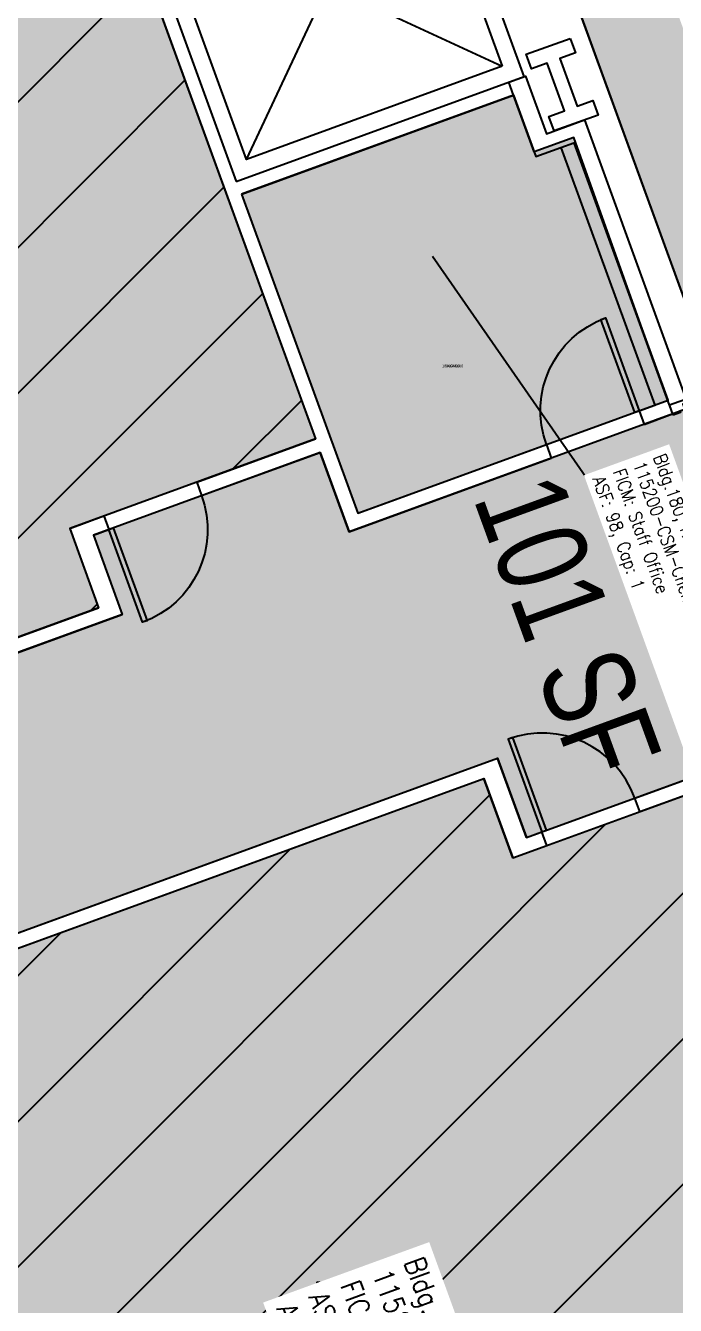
# Model space of a CAD drawing. Header units: inches. Extents: x 69211986 to 69217824, y 27675426 to 27678928.
# Drawn here: x 69214438.8 to 69214675.6, y 27677485 to 27677951.2 of the extents above; entities that cross this region are included whole.
import ezdxf
from ezdxf.enums import TextEntityAlignment as Align

# ---------------------------------------------------------------- set-up
doc = ezdxf.new("R2010")
doc.units = ezdxf.units.IN
doc.header["$LTSCALE"] = 0.25
doc.header["$MEASUREMENT"] = 0
doc.layers.get('0').update_dxf_attribs({"linetype": 'CONTINUOUS'})
for name, color, linetype in [('A-DOOR', 2, 'CONTINUOUS'), ('A-GLAZ', 1, 'CONTINUOUS'), ('A-IDEN-RNUM', 7, 'CONTINUOUS'), ('A-IDEN-SNUM', 4, 'CONTINUOUS'), ('A-IDEN-VNUM', 4, 'CONTINUOUS'), ('A-WALL', 5, 'CONTINUOUS'), ('AREA-ASSIGN', 7, 'CONTINUOUS'), ('AREA-TEXT', 3, 'CONTINUOUS'), ('Rooms-Capacity', 4, 'CONTINUOUS'), ('Rooms-Category-Color', 7, 'CONTINUOUS'), ('Rooms-College-Color', 7, 'CONTINUOUS'), ('Rooms-Department-Color', 7, 'CONTINUOUS'), ('Rooms-Division-Color', 7, 'CONTINUOUS'), ('Rooms-Information', 7, 'CONTINUOUS')]:
    doc.layers.add(name, color=color, linetype=linetype)
doc.styles.add('CP_AREA', font='arial.ttf', dxfattribs={"height": 15})
doc.styles.add('CP_ROOMSNUMBER', font='arial.ttf', dxfattribs={"height": 1})
doc.styles.add('ROOMVNUMBER', font='simplex.shx', dxfattribs={"width": 0.85})
pattern_1 = [(45, (0, 0), (-26.516504294, 26.516504294), [])]

# ---------------------------------------------------------------- blocks, each defined once
blk = doc.blocks.new('Z08D36')
at = {"linetype": 'Continuous', "lineweight": -3}
blk.add_lwpolyline([(-18, 0), (-16.25, 0), (-16.25, 36), (-18, 36)], close=True, dxfattribs=at)
blk.add_arc((-18, 0), 36, 0, 90)

msp = doc.modelspace()

# ---------------------------------------------------------------- hatches: boundary and pattern name
at = {"layer": 'Rooms-Capacity'}
h = msp.add_hatch(dxfattribs=at)
h.set_pattern_fill('ANSI31', color=256, scale=300, style=0)
h.set_pattern_definition(pattern_1)
h.paths.add_polyline_path([(69214401.31, 27678102.56), (69214430.62, 27678113.22), (69214544.38, 27677800.65), (69214454.88, 27677768.08), (69214465.39, 27677739.18), (69214338.89, 27677693.14), (69214328.37, 27677722.04), (69214291.72, 27677708.7), (69214302.24, 27677679.8), (69214234.58, 27677655.17), (69214224.07, 27677684.07), (69214134.91, 27677651.62), (69214021.15, 27677964.18), (69214025.08, 27677965.61), (69214026.96, 27677966.3), (69214094.97, 27677991.06), (69214096.85, 27677991.74), (69214179.37, 27678021.77), (69214190.14, 27677992.17), (69214223.97, 27678004.49), (69214213.2, 27678034.09), (69214295.42, 27678064.02), (69214297.59, 27678064.81), (69214399.43, 27678101.87), (69214401.31, 27678102.55)])
h = msp.add_hatch(dxfattribs=at)
h.set_pattern_fill('ANSI31', color=256, scale=300, style=0)
h.set_pattern_definition(pattern_1)
h.paths.add_polyline_path([(69214721.27, 27677683.07), (69214823.23, 27677402.92), (69214808.79, 27677397.66), (69214819.56, 27677368.06), (69214753.96, 27677344.18), (69214751.91, 27677349.82), (69214612.48, 27677299.07), (69214614.53, 27677293.43), (69214584.64, 27677282.55), (69214582.93, 27677281.93), (69214514.92, 27677257.18), (69214513.22, 27677256.56), (69214498.19, 27677251.09), (69214487.41, 27677280.69), (69214453.58, 27677268.38), (69214464.36, 27677238.78), (69214415.49, 27677220.99), (69214413.85, 27677220.39), (69214379.61, 27677207.93), (69214377.9, 27677207.31), (69214365.34, 27677202.73), (69214251.57, 27677515.3), (69214384.42, 27677563.66), (69214373.91, 27677592.55), (69214605.77, 27677676.94), (69214616.29, 27677648.05), (69214705.8, 27677680.63), (69214706.82, 27677677.81)])
at = {"layer": 'Rooms-Category-Color', "true_color": 0xadadad}
for points in [[(69214554.66, 27678128.04), (69214616.44, 27677958.3), (69214637.11, 27677965.83), (69214688.07, 27677825.82), (69214747.98, 27677847.62), (69214727.2, 27677904.7), (69214766.78, 27677919.1), (69214738.74, 27677996.17), (69214675.9, 27677973.29), (69214673.76, 27677979.17), (69214730.14, 27677999.69), (69214664.47, 27678180.11), (69214571.44, 27678146.25), (69214575.35, 27678135.58)], [(69214715.24, 27677718.65), (69214715.79, 27677717.12), (69214762.1, 27677733.98), (69214760.35, 27677738.79), (69214964.12, 27677812.96), (69214968.23, 27677801.63), (69214964.12, 27677812.96), (69214931.28, 27677903.16), (69214927.18, 27677914.44), (69214931.28, 27677903.16), (69214835.44, 27677868.27), (69214813.03, 27677929.82), (69214803.99, 27677926.53), (69214745.26, 27677905.15), (69214734.15, 27677900.95), (69214756.5, 27677839.55), (69214727.52, 27677829), (69214725.76, 27677833.82), (69214679.45, 27677816.96), (69214680.01, 27677815.44), (69214678.83, 27677815.01), (69214680.03, 27677811.72), (69214556.7, 27677766.83), (69214546.18, 27677795.72), (69214463.49, 27677765.63), (69214474, 27677736.73), (69214231.44, 27677648.45), (69214220.93, 27677677.34), (69214048.4, 27677614.55), (69214058.92, 27677585.65), (69213859.68, 27677513.14), (69213849.16, 27677542.03), (69213693.19, 27677485.26), (69213703.71, 27677456.37), (69213431.88, 27677357.43), (69213421.37, 27677386.33), (69213338.67, 27677356.23), (69213349.19, 27677327.33), (69213062.23, 27677222.89), (69213051.71, 27677251.79), (69212967.14, 27677221), (69212977.66, 27677192.11), (69212825.84, 27677136.85), (69212858.67, 27677046.64), (69213055.25, 27677118.19), (69213065.76, 27677089.29), (69213148.46, 27677119.39), (69213137.94, 27677148.28), (69213306.5, 27677209.63), (69213317.01, 27677180.74), (69213401.59, 27677211.52), (69213391.07, 27677240.42), (69213528.85, 27677290.56), (69213539.37, 27677261.67), (69213598.92, 27677283.34), (69213638.39, 27677297.71), (69213627.87, 27677326.6), (69213900.38, 27677425.79), (69213910.9, 27677396.89), (69213995.47, 27677427.68), (69213984.95, 27677456.57), (69214141.53, 27677513.56), (69214152.05, 27677484.66), (69214348.8, 27677556.28), (69214338.28, 27677585.17), (69214610.79, 27677684.36), (69214621.31, 27677655.46), (69214704, 27677685.56), (69214693.48, 27677714.45), (69214712.86, 27677721.51), (69214714.06, 27677718.22)]]:
    msp.add_hatch(color=253, dxfattribs=at).paths.add_polyline_path(points)
at = {"layer": 'Rooms-Category-Color', "true_color": 0xe3f498}
for points in [[(69214401.31, 27678102.56), (69214430.62, 27678113.22), (69214544.38, 27677800.65), (69214454.88, 27677768.08), (69214465.39, 27677739.18), (69214338.89, 27677693.14), (69214328.37, 27677722.04), (69214291.72, 27677708.7), (69214302.24, 27677679.8), (69214234.58, 27677655.17), (69214224.07, 27677684.07), (69214134.91, 27677651.62), (69214021.15, 27677964.18), (69214025.08, 27677965.61), (69214026.96, 27677966.3), (69214094.97, 27677991.06), (69214096.85, 27677991.74), (69214179.37, 27678021.77), (69214190.14, 27677992.17), (69214223.97, 27678004.49), (69214213.2, 27678034.09), (69214295.42, 27678064.02), (69214297.59, 27678064.81), (69214399.43, 27678101.87), (69214401.31, 27678102.55)], [(69214721.27, 27677683.07), (69214823.23, 27677402.92), (69214808.79, 27677397.66), (69214819.56, 27677368.06), (69214753.96, 27677344.18), (69214751.91, 27677349.82), (69214612.48, 27677299.07), (69214614.53, 27677293.43), (69214584.64, 27677282.55), (69214582.93, 27677281.93), (69214514.92, 27677257.18), (69214513.22, 27677256.56), (69214498.19, 27677251.09), (69214487.41, 27677280.69), (69214453.58, 27677268.38), (69214464.36, 27677238.78), (69214415.49, 27677220.99), (69214413.85, 27677220.39), (69214379.61, 27677207.93), (69214377.9, 27677207.31), (69214365.34, 27677202.73), (69214251.57, 27677515.3), (69214384.42, 27677563.66), (69214373.91, 27677592.55), (69214605.77, 27677676.94), (69214616.29, 27677648.05), (69214705.8, 27677680.63), (69214706.82, 27677677.81)]]:
    msp.add_hatch(color=61, dxfattribs=at).paths.add_polyline_path(points)
at = {"layer": 'Rooms-Category-Color', "true_color": 0xfa9ba3}
msp.add_hatch(color=241, dxfattribs=at).paths.add_polyline_path([(69214517.51, 27677889.84), (69214559.83, 27677773.56), (69214560.19, 27677773.68), (69214672.95, 27677814.72), (69214663.46, 27677840.8), (69214638.5, 27677910.47), (69214624.05, 27677905.21), (69214616.53, 27677925.88)])
at = {"layer": 'Rooms-College-Color', "true_color": 0xadadad}
for points in [[(69214554.66, 27678128.04), (69214616.44, 27677958.3), (69214637.11, 27677965.83), (69214688.07, 27677825.82), (69214747.98, 27677847.62), (69214727.2, 27677904.7), (69214766.78, 27677919.1), (69214738.74, 27677996.17), (69214675.9, 27677973.29), (69214673.76, 27677979.17), (69214730.14, 27677999.69), (69214664.47, 27678180.11), (69214571.44, 27678146.25), (69214575.35, 27678135.58)], [(69214715.24, 27677718.65), (69214715.79, 27677717.12), (69214762.1, 27677733.98), (69214760.35, 27677738.79), (69214964.12, 27677812.96), (69214968.23, 27677801.63), (69214964.12, 27677812.96), (69214931.28, 27677903.16), (69214927.18, 27677914.44), (69214931.28, 27677903.16), (69214835.44, 27677868.27), (69214813.03, 27677929.82), (69214803.99, 27677926.53), (69214745.26, 27677905.15), (69214734.15, 27677900.95), (69214756.5, 27677839.55), (69214727.52, 27677829), (69214725.76, 27677833.82), (69214679.45, 27677816.96), (69214680.01, 27677815.44), (69214678.83, 27677815.01), (69214680.03, 27677811.72), (69214556.7, 27677766.83), (69214546.18, 27677795.72), (69214463.49, 27677765.63), (69214474, 27677736.73), (69214231.44, 27677648.45), (69214220.93, 27677677.34), (69214048.4, 27677614.55), (69214058.92, 27677585.65), (69213859.68, 27677513.14), (69213849.16, 27677542.03), (69213693.19, 27677485.26), (69213703.71, 27677456.37), (69213431.88, 27677357.43), (69213421.37, 27677386.33), (69213338.67, 27677356.23), (69213349.19, 27677327.33), (69213062.23, 27677222.89), (69213051.71, 27677251.79), (69212967.14, 27677221), (69212977.66, 27677192.11), (69212825.84, 27677136.85), (69212858.67, 27677046.64), (69213055.25, 27677118.19), (69213065.76, 27677089.29), (69213148.46, 27677119.39), (69213137.94, 27677148.28), (69213306.5, 27677209.63), (69213317.01, 27677180.74), (69213401.59, 27677211.52), (69213391.07, 27677240.42), (69213528.85, 27677290.56), (69213539.37, 27677261.67), (69213598.92, 27677283.34), (69213638.39, 27677297.71), (69213627.87, 27677326.6), (69213900.38, 27677425.79), (69213910.9, 27677396.89), (69213995.47, 27677427.68), (69213984.95, 27677456.57), (69214141.53, 27677513.56), (69214152.05, 27677484.66), (69214348.8, 27677556.28), (69214338.28, 27677585.17), (69214610.79, 27677684.36), (69214621.31, 27677655.46), (69214704, 27677685.56), (69214693.48, 27677714.45), (69214712.86, 27677721.51), (69214714.06, 27677718.22)]]:
    msp.add_hatch(color=253, dxfattribs=at).paths.add_polyline_path(points)
at = {"layer": 'Rooms-College-Color', "true_color": 0xffe090}
for points in [[(69214401.31, 27678102.56), (69214430.62, 27678113.22), (69214544.38, 27677800.65), (69214454.88, 27677768.08), (69214465.39, 27677739.18), (69214338.89, 27677693.14), (69214328.37, 27677722.04), (69214291.72, 27677708.7), (69214302.24, 27677679.8), (69214234.58, 27677655.17), (69214224.07, 27677684.07), (69214134.91, 27677651.62), (69214021.15, 27677964.18), (69214025.08, 27677965.61), (69214026.96, 27677966.3), (69214094.97, 27677991.06), (69214096.85, 27677991.74), (69214179.37, 27678021.77), (69214190.14, 27677992.17), (69214223.97, 27678004.49), (69214213.2, 27678034.09), (69214295.42, 27678064.02), (69214297.59, 27678064.81), (69214399.43, 27678101.87), (69214401.31, 27678102.55)], [(69214517.51, 27677889.84), (69214559.83, 27677773.56), (69214560.19, 27677773.68), (69214672.95, 27677814.72), (69214663.46, 27677840.8), (69214638.5, 27677910.47), (69214624.05, 27677905.21), (69214616.53, 27677925.88)], [(69214721.27, 27677683.07), (69214823.23, 27677402.92), (69214808.79, 27677397.66), (69214819.56, 27677368.06), (69214753.96, 27677344.18), (69214751.91, 27677349.82), (69214612.48, 27677299.07), (69214614.53, 27677293.43), (69214584.64, 27677282.55), (69214582.93, 27677281.93), (69214514.92, 27677257.18), (69214513.22, 27677256.56), (69214498.19, 27677251.09), (69214487.41, 27677280.69), (69214453.58, 27677268.38), (69214464.36, 27677238.78), (69214415.49, 27677220.99), (69214413.85, 27677220.39), (69214379.61, 27677207.93), (69214377.9, 27677207.31), (69214365.34, 27677202.73), (69214251.57, 27677515.3), (69214384.42, 27677563.66), (69214373.91, 27677592.55), (69214605.77, 27677676.94), (69214616.29, 27677648.05), (69214705.8, 27677680.63), (69214706.82, 27677677.81)]]:
    msp.add_hatch(color=41, dxfattribs=at).paths.add_polyline_path(points)
at = {"layer": 'Rooms-Department-Color', "true_color": 0xacacac}
for points in [[(69214554.66, 27678128.04), (69214616.44, 27677958.3), (69214637.11, 27677965.83), (69214688.07, 27677825.82), (69214747.98, 27677847.62), (69214727.2, 27677904.7), (69214766.78, 27677919.1), (69214738.74, 27677996.17), (69214675.9, 27677973.29), (69214673.76, 27677979.17), (69214730.14, 27677999.69), (69214664.47, 27678180.11), (69214571.44, 27678146.25), (69214575.35, 27678135.58)], [(69214715.24, 27677718.65), (69214715.79, 27677717.12), (69214762.1, 27677733.98), (69214760.35, 27677738.79), (69214964.12, 27677812.96), (69214968.23, 27677801.63), (69214964.12, 27677812.96), (69214931.28, 27677903.16), (69214927.18, 27677914.44), (69214931.28, 27677903.16), (69214835.44, 27677868.27), (69214813.03, 27677929.82), (69214803.99, 27677926.53), (69214745.26, 27677905.15), (69214734.15, 27677900.95), (69214756.5, 27677839.55), (69214727.52, 27677829), (69214725.76, 27677833.82), (69214679.45, 27677816.96), (69214680.01, 27677815.44), (69214678.83, 27677815.01), (69214680.03, 27677811.72), (69214556.7, 27677766.83), (69214546.18, 27677795.72), (69214463.49, 27677765.63), (69214474, 27677736.73), (69214231.44, 27677648.45), (69214220.93, 27677677.34), (69214048.4, 27677614.55), (69214058.92, 27677585.65), (69213859.68, 27677513.14), (69213849.16, 27677542.03), (69213693.19, 27677485.26), (69213703.71, 27677456.37), (69213431.88, 27677357.43), (69213421.37, 27677386.33), (69213338.67, 27677356.23), (69213349.19, 27677327.33), (69213062.23, 27677222.89), (69213051.71, 27677251.79), (69212967.14, 27677221), (69212977.66, 27677192.11), (69212825.84, 27677136.85), (69212858.67, 27677046.64), (69213055.25, 27677118.19), (69213065.76, 27677089.29), (69213148.46, 27677119.39), (69213137.94, 27677148.28), (69213306.5, 27677209.63), (69213317.01, 27677180.74), (69213401.59, 27677211.52), (69213391.07, 27677240.42), (69213528.85, 27677290.56), (69213539.37, 27677261.67), (69213598.92, 27677283.34), (69213638.39, 27677297.71), (69213627.87, 27677326.6), (69213900.38, 27677425.79), (69213910.9, 27677396.89), (69213995.47, 27677427.68), (69213984.95, 27677456.57), (69214141.53, 27677513.56), (69214152.05, 27677484.66), (69214348.8, 27677556.28), (69214338.28, 27677585.17), (69214610.79, 27677684.36), (69214621.31, 27677655.46), (69214704, 27677685.56), (69214693.48, 27677714.45), (69214712.86, 27677721.51), (69214714.06, 27677718.22)]]:
    msp.add_hatch(color=253, dxfattribs=at).paths.add_polyline_path(points)
at = {"layer": 'Rooms-Department-Color', "true_color": 0xffe090}
for points in [[(69214401.31, 27678102.56), (69214430.62, 27678113.22), (69214544.38, 27677800.65), (69214454.88, 27677768.08), (69214465.39, 27677739.18), (69214338.89, 27677693.14), (69214328.37, 27677722.04), (69214291.72, 27677708.7), (69214302.24, 27677679.8), (69214234.58, 27677655.17), (69214224.07, 27677684.07), (69214134.91, 27677651.62), (69214021.15, 27677964.18), (69214025.08, 27677965.61), (69214026.96, 27677966.3), (69214094.97, 27677991.06), (69214096.85, 27677991.74), (69214179.37, 27678021.77), (69214190.14, 27677992.17), (69214223.97, 27678004.49), (69214213.2, 27678034.09), (69214295.42, 27678064.02), (69214297.59, 27678064.81), (69214399.43, 27678101.87), (69214401.31, 27678102.55)], [(69214517.51, 27677889.84), (69214559.83, 27677773.56), (69214560.19, 27677773.68), (69214672.95, 27677814.72), (69214663.46, 27677840.8), (69214638.5, 27677910.47), (69214624.05, 27677905.21), (69214616.53, 27677925.88)], [(69214721.27, 27677683.07), (69214823.23, 27677402.92), (69214808.79, 27677397.66), (69214819.56, 27677368.06), (69214753.96, 27677344.18), (69214751.91, 27677349.82), (69214612.48, 27677299.07), (69214614.53, 27677293.43), (69214584.64, 27677282.55), (69214582.93, 27677281.93), (69214514.92, 27677257.18), (69214513.22, 27677256.56), (69214498.19, 27677251.09), (69214487.41, 27677280.69), (69214453.58, 27677268.38), (69214464.36, 27677238.78), (69214415.49, 27677220.99), (69214413.85, 27677220.39), (69214379.61, 27677207.93), (69214377.9, 27677207.31), (69214365.34, 27677202.73), (69214251.57, 27677515.3), (69214384.42, 27677563.66), (69214373.91, 27677592.55), (69214605.77, 27677676.94), (69214616.29, 27677648.05), (69214705.8, 27677680.63), (69214706.82, 27677677.81)]]:
    msp.add_hatch(color=41, dxfattribs=at).paths.add_polyline_path(points)
at = {"layer": 'Rooms-Division-Color', "true_color": 0xadadad}
for points in [[(69214554.66, 27678128.04), (69214616.44, 27677958.3), (69214637.11, 27677965.83), (69214688.07, 27677825.82), (69214747.98, 27677847.62), (69214727.2, 27677904.7), (69214766.78, 27677919.1), (69214738.74, 27677996.17), (69214675.9, 27677973.29), (69214673.76, 27677979.17), (69214730.14, 27677999.69), (69214664.47, 27678180.11), (69214571.44, 27678146.25), (69214575.35, 27678135.58)], [(69214715.24, 27677718.65), (69214715.79, 27677717.12), (69214762.1, 27677733.98), (69214760.35, 27677738.79), (69214964.12, 27677812.96), (69214968.23, 27677801.63), (69214964.12, 27677812.96), (69214931.28, 27677903.16), (69214927.18, 27677914.44), (69214931.28, 27677903.16), (69214835.44, 27677868.27), (69214813.03, 27677929.82), (69214803.99, 27677926.53), (69214745.26, 27677905.15), (69214734.15, 27677900.95), (69214756.5, 27677839.55), (69214727.52, 27677829), (69214725.76, 27677833.82), (69214679.45, 27677816.96), (69214680.01, 27677815.44), (69214678.83, 27677815.01), (69214680.03, 27677811.72), (69214556.7, 27677766.83), (69214546.18, 27677795.72), (69214463.49, 27677765.63), (69214474, 27677736.73), (69214231.44, 27677648.45), (69214220.93, 27677677.34), (69214048.4, 27677614.55), (69214058.92, 27677585.65), (69213859.68, 27677513.14), (69213849.16, 27677542.03), (69213693.19, 27677485.26), (69213703.71, 27677456.37), (69213431.88, 27677357.43), (69213421.37, 27677386.33), (69213338.67, 27677356.23), (69213349.19, 27677327.33), (69213062.23, 27677222.89), (69213051.71, 27677251.79), (69212967.14, 27677221), (69212977.66, 27677192.11), (69212825.84, 27677136.85), (69212858.67, 27677046.64), (69213055.25, 27677118.19), (69213065.76, 27677089.29), (69213148.46, 27677119.39), (69213137.94, 27677148.28), (69213306.5, 27677209.63), (69213317.01, 27677180.74), (69213401.59, 27677211.52), (69213391.07, 27677240.42), (69213528.85, 27677290.56), (69213539.37, 27677261.67), (69213598.92, 27677283.34), (69213638.39, 27677297.71), (69213627.87, 27677326.6), (69213900.38, 27677425.79), (69213910.9, 27677396.89), (69213995.47, 27677427.68), (69213984.95, 27677456.57), (69214141.53, 27677513.56), (69214152.05, 27677484.66), (69214348.8, 27677556.28), (69214338.28, 27677585.17), (69214610.79, 27677684.36), (69214621.31, 27677655.46), (69214704, 27677685.56), (69214693.48, 27677714.45), (69214712.86, 27677721.51), (69214714.06, 27677718.22)]]:
    msp.add_hatch(color=253, dxfattribs=at).paths.add_polyline_path(points)
at = {"layer": 'Rooms-Division-Color', "true_color": 0xffe090}
for points in [[(69214401.31, 27678102.56), (69214430.62, 27678113.22), (69214544.38, 27677800.65), (69214454.88, 27677768.08), (69214465.39, 27677739.18), (69214338.89, 27677693.14), (69214328.37, 27677722.04), (69214291.72, 27677708.7), (69214302.24, 27677679.8), (69214234.58, 27677655.17), (69214224.07, 27677684.07), (69214134.91, 27677651.62), (69214021.15, 27677964.18), (69214025.08, 27677965.61), (69214026.96, 27677966.3), (69214094.97, 27677991.06), (69214096.85, 27677991.74), (69214179.37, 27678021.77), (69214190.14, 27677992.17), (69214223.97, 27678004.49), (69214213.2, 27678034.09), (69214295.42, 27678064.02), (69214297.59, 27678064.81), (69214399.43, 27678101.87), (69214401.31, 27678102.55)], [(69214517.51, 27677889.84), (69214559.83, 27677773.56), (69214560.19, 27677773.68), (69214672.95, 27677814.72), (69214663.46, 27677840.8), (69214638.5, 27677910.47), (69214624.05, 27677905.21), (69214616.53, 27677925.88)], [(69214721.27, 27677683.07), (69214823.23, 27677402.92), (69214808.79, 27677397.66), (69214819.56, 27677368.06), (69214753.96, 27677344.18), (69214751.91, 27677349.82), (69214612.48, 27677299.07), (69214614.53, 27677293.43), (69214584.64, 27677282.55), (69214582.93, 27677281.93), (69214514.92, 27677257.18), (69214513.22, 27677256.56), (69214498.19, 27677251.09), (69214487.41, 27677280.69), (69214453.58, 27677268.38), (69214464.36, 27677238.78), (69214415.49, 27677220.99), (69214413.85, 27677220.39), (69214379.61, 27677207.93), (69214377.9, 27677207.31), (69214365.34, 27677202.73), (69214251.57, 27677515.3), (69214384.42, 27677563.66), (69214373.91, 27677592.55), (69214605.77, 27677676.94), (69214616.29, 27677648.05), (69214705.8, 27677680.63), (69214706.82, 27677677.81)]]:
    msp.add_hatch(color=41, dxfattribs=at).paths.add_polyline_path(points)

# ---------------------------------------------------------------- linework, layer by layer
at = {"layer": 'A-DOOR'}
msp.add_lwpolyline([(69214674.74, 27677809.26), (69214673.37, 27677813.02), (69214680.54, 27677815.63), (69214681.01, 27677814.33), (69214678.33, 27677813.36), (69214679.04, 27677811.42), (69214677.22, 27677810.76), (69214677.41, 27677810.23)], close=True, dxfattribs=at)
at = {"layer": 'A-GLAZ'}
for p, q in [((69214519.3, 27677902.46), (69214578.67, 27678029.16)), ((69214485.53, 27677995.26), (69214612.45, 27677936.37))]:
    msp.add_line(p, q, dxfattribs=at)
for points in [[(69214515.56, 27677894.45), (69214620.46, 27677932.63), (69214545.94, 27678137.37), (69214441.05, 27678099.19)], [(69214637.21, 27677946.56), (69214639.11, 27677941.33), (69214633.41, 27677939.25), (69214639.76, 27677921.8), (69214645.47, 27677923.88), (69214647.37, 27677918.64), (69214631.39, 27677912.82), (69214629.48, 27677918.06), (69214635.19, 27677920.13), (69214628.83, 27677937.58), (69214623.13, 27677935.51), (69214621.23, 27677940.74)]]:
    msp.add_lwpolyline(points, close=True, dxfattribs=at)
for points in [[(69214616.53, 27677925.88), (69214614.82, 27677930.58), (69214620.93, 27677932.8), (69214628.57, 27677911.8), (69214642.43, 27677916.84), (69214679.42, 27677815.22)], [(69214633.85, 27677906.8), (69214638.55, 27677908.51), (69214673.31, 27677813)]]:
    msp.add_lwpolyline(points, dxfattribs=at)
at = {"layer": 'A-IDEN-VNUM'}
msp.add_line((69214643.81, 27677785.47), (69214587.12, 27677867.05), dxfattribs=at)
at = {"layer": 'A-WALL'}
for p, q in [((69214430.62, 27678113.22), (69214544.38, 27677800.66)), ((69214637.11, 27677965.83), (69214688.07, 27677825.82)), ((69214517.57, 27677889.86), (69214616.53, 27677925.88)), ((69214633.85, 27677906.8), (69214668.02, 27677812.93)), ((69214517.51, 27677889.84), (69214559.83, 27677773.56)), ((69214662.38, 27677810.88), (69214668.02, 27677812.93)), ((69214662.38, 27677810.88), (69214664.17, 27677805.95)), ((69214664.17, 27677805.95), (69214674.57, 27677809.73)), ((69214501.16, 27677784.92), (69214544.38, 27677800.66)), ((69214559.83, 27677773.56), (69214628.55, 27677798.57)), ((69214628.55, 27677798.57), (69214630.34, 27677793.63)), ((69214502.95, 27677779.99), (69214546.18, 27677795.72)), ((69214546.18, 27677795.72), (69214556.7, 27677766.83)), ((69214556.7, 27677766.83), (69214630.34, 27677793.63)), ((69214501.16, 27677784.92), (69214502.95, 27677779.99)), ((69214454.88, 27677768.08), (69214467.33, 27677772.61)), ((69214467.33, 27677772.61), (69214469.12, 27677767.68)), ((69214454.88, 27677768.08), (69214465.39, 27677739.18)), ((69214463.49, 27677765.63), (69214469.12, 27677767.68)), ((69214463.49, 27677765.63), (69214474, 27677736.73)), ((69214338.89, 27677693.14), (69214465.39, 27677739.18)), ((69214231.44, 27677648.45), (69214474, 27677736.73)), ((69214338.28, 27677585.17), (69214610.79, 27677684.36)), ((69214621.31, 27677655.46), (69214610.79, 27677684.36)), ((69214660.77, 27677669.83), (69214704, 27677685.56)), ((69214662.57, 27677664.89), (69214705.8, 27677680.63)), ((69214373.9, 27677592.55), (69214605.77, 27677676.94)), ((69214616.29, 27677648.05), (69214605.77, 27677676.94)), ((69214662.57, 27677664.89), (69214660.77, 27677669.83)), ((69214621.31, 27677655.46), (69214626.95, 27677657.51)), ((69214628.74, 27677652.58), (69214626.95, 27677657.51)), ((69214616.29, 27677648.05), (69214628.74, 27677652.58))]:
    msp.add_line(p, q, dxfattribs=at)
msp.add_lwpolyline([(69214612.45, 27677936.37), (69214519.3, 27677902.46), (69214484.54, 27677997.96), (69214577.69, 27678031.86)], close=True, dxfattribs=at)
msp.add_lwpolyline([(69214616.53, 27677925.88), (69214624.69, 27677903.47), (69214633.85, 27677906.8)], dxfattribs=at)
at = {"layer": 'AREA-ASSIGN'}
for points in [[(69214554.66, 27678128.04), (69214616.44, 27677958.3), (69214637.11, 27677965.83), (69214688.07, 27677825.82), (69214747.98, 27677847.62), (69214727.2, 27677904.7), (69214766.78, 27677919.1), (69214738.74, 27677996.17), (69214675.9, 27677973.29), (69214673.76, 27677979.17), (69214730.14, 27677999.69), (69214664.47, 27678180.11), (69214571.44, 27678146.25), (69214575.35, 27678135.58), (69214554.66, 27678128.04)], [(69214517.51, 27677889.84), (69214559.83, 27677773.56), (69214560.19, 27677773.68), (69214672.95, 27677814.72), (69214663.46, 27677840.8), (69214638.5, 27677910.47), (69214624.05, 27677905.21), (69214616.53, 27677925.88)]]:
    msp.add_lwpolyline(points, close=True, dxfattribs=at)
for points in [[(69214430.62, 27678113.22), (69214544.38, 27677800.65), (69214454.88, 27677768.08), (69214465.39, 27677739.18), (69214338.89, 27677693.14)], [(69214680.03, 27677811.72), (69214556.7, 27677766.83), (69214546.18, 27677795.72), (69214463.49, 27677765.63), (69214474, 27677736.73), (69214231.44, 27677648.45)], [(69214338.28, 27677585.17), (69214610.79, 27677684.36), (69214621.31, 27677655.46), (69214704, 27677685.56)], [(69214373.91, 27677592.55), (69214605.77, 27677676.94), (69214616.29, 27677648.05), (69214705.8, 27677680.63), (69214706.82, 27677677.81), (69214721.27, 27677683.07), (69214721.27, 27677683.07), (69214823.23, 27677402.92), (69214808.79, 27677397.66), (69214819.56, 27677368.06), (69214753.96, 27677344.18), (69214751.91, 27677349.82), (69214612.48, 27677299.07), (69214614.53, 27677293.43), (69214584.64, 27677282.55), (69214582.93, 27677281.93), (69214514.92, 27677257.18), (69214513.22, 27677256.56), (69214498.19, 27677251.09), (69214487.41, 27677280.69), (69214453.58, 27677268.38), (69214464.36, 27677238.78), (69214415.49, 27677220.99)]]:
    msp.add_lwpolyline(points, dxfattribs=at)

# ---------------------------------------------------------------- block references
at = {"layer": 'A-DOOR', "xscale": -1}
for p, rotation in [((69214645.46, 27677804.72), 19.99999999149849), ((69214486.04, 27677773.83), 199.9999589383737)]:
    msp.add_blockref('Z08D36', p, dxfattribs=dict(at, rotation=rotation))
at = {"layer": 'A-DOOR', "rotation": 19.99997947406267}
msp.add_blockref('Z08D36', (69214643.86, 27677663.67), dxfattribs=at)

# ---------------------------------------------------------------- texts
at = {"layer": 'A-IDEN-RNUM', "style": 'CP_ROOMSNUMBER'}
msp.add_text('0460-00', height=1, dxfattribs=at).set_placement((69214594.39, 27677827.25), align=Align.MIDDLE)
at = {"layer": 'A-IDEN-SNUM', "style": 'CP_ROOMSNUMBER'}
msp.add_text('1800046000', height=1, dxfattribs=at).set_placement((69214594.39, 27677827.25), align=Align.MIDDLE)
at = {"layer": 'A-IDEN-VNUM', "style": 'ROOMVNUMBER', "width": 0.85}
for s, height, p in [('460', 33, (69214671.65, 27677757.23)), ('461', 52, (69214570.75, 27677448.24))]:
    msp.add_text(s, height=height, rotation=290, dxfattribs=at).set_placement(p, align=Align.MIDDLE)
at = {"layer": 'AREA-TEXT', "style": 'CP_AREA', "width": 0.75}
msp.add_text('101 SF', height=33, rotation=290, dxfattribs=at).set_placement((69214636.33, 27677732.39), align=Align.MIDDLE_CENTER)

# ---------------------------------------------------------------- next in the draw order: texts
at = {"layer": 'Rooms-Information', "attachment_point": 7, "rotation": 290, "style": 'ROOMVNUMBER', "bg_fill": 3, "box_fill_scale": 1.5, "bg_fill_color": 256, "bg_fill_true_color": 13158600, "bg_fill_transparency": 0}
for s, insert, char_height, width in [("Bldg.180, Room 402^M^J128300-FacMgmt-Custodial Services^M^JFICM: Women's Restroom^M^JASF: ", (69214626.77, 27678102.84), 7.4286, 166.4), ('Bldg.180, Room 460^M^J115200-CSM-Chemistry & Biochemistry^M^JFICM: Staff Office^M^JASF: 98, Cap: 1', (69214643.81, 27677785.47), 4.7143, 105.6), ('Bldg.180, Room 461^M^J115200-CSM-Chemistry & Biochemistry^M^JFICM: Teaching Lab^M^JASF: 1179, Cap: 16^M^JACADEMIC CAPACITY', (69214530.12, 27677483.85), 7.42857, 166.4)]:
    msp.add_mtext(s, dxfattribs=dict(at, insert=insert, char_height=char_height, width=width))

doc.saveas('drawing.dxf')
